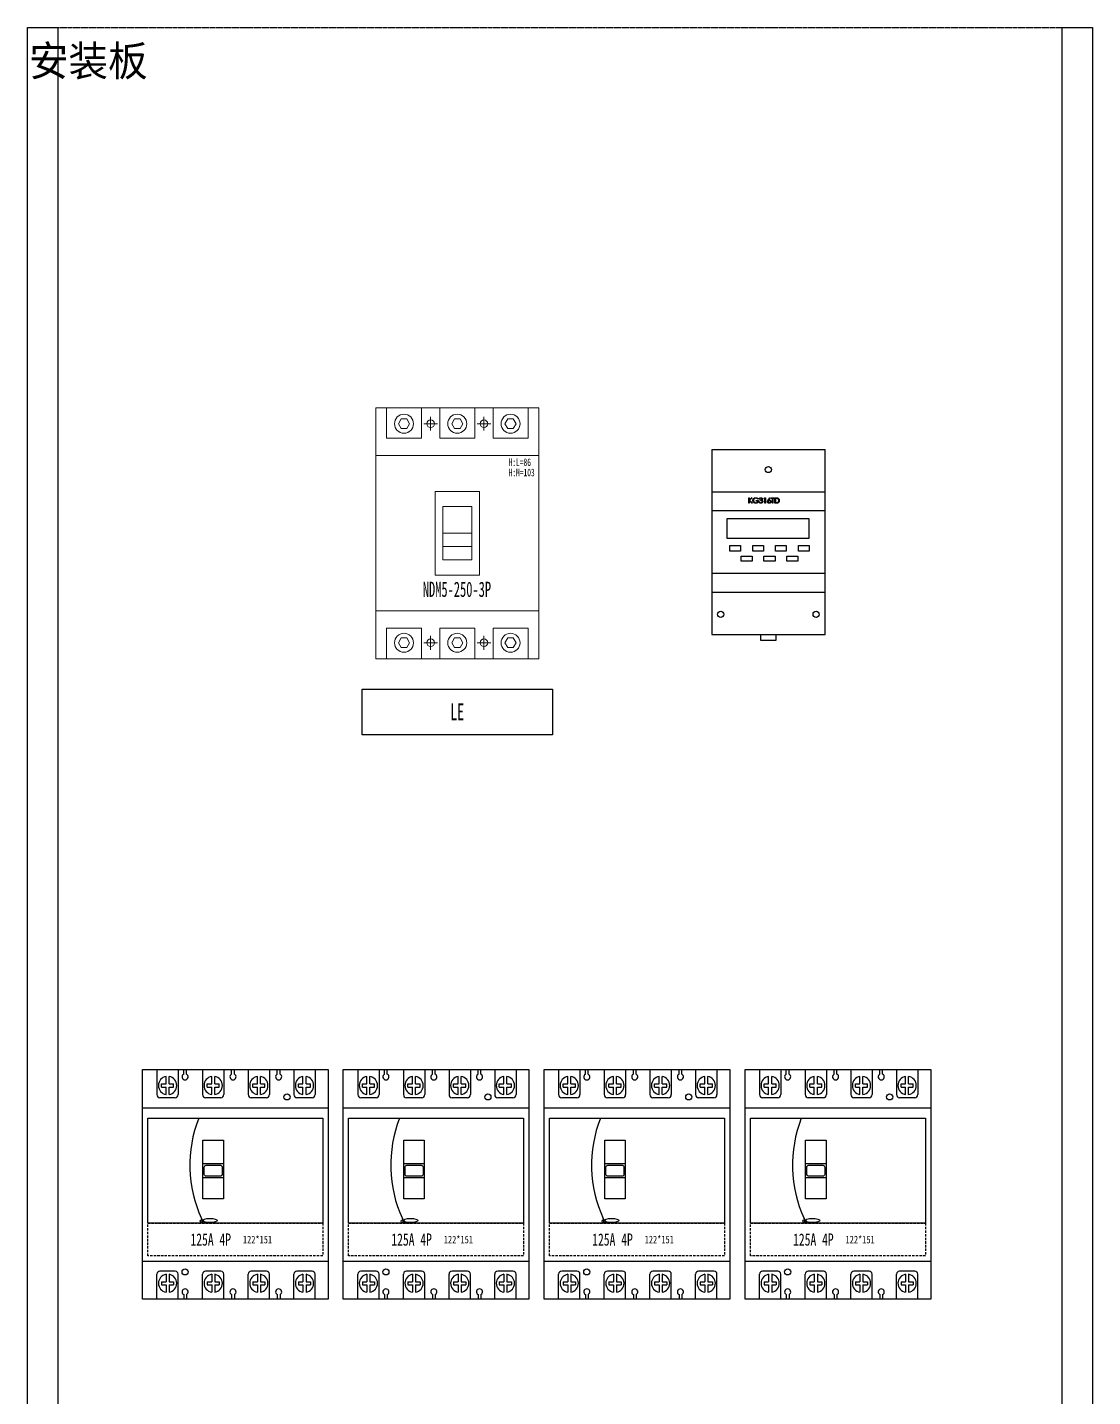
# Model space of a CAD drawing. Extents: x 406098 to 406798, y 372004 to 373804.
# Drawn here: x 406098 to 406798, y 372904 to 373804 of the extents above; entities that cross this region are included whole.
import ezdxf
from ezdxf.enums import TextEntityAlignment as Align

# ---------------------------------------------------------------- set-up
doc = ezdxf.new("R2010")
doc.units = 0
doc.header["$MEASUREMENT"] = 0
for name, pattern in [('DASH', [0.35, 0.25, -0.1]), ('DASHED', [0.75, 0.5, -0.25]), ('HIDDEN2', [4.7625, 3.175, -1.5875])]:
    doc.linetypes.add(name, pattern=pattern)
for name, color, linetype in [('PV-12B8', 7, 'Continuous'), ('元件', 7, 'Continuous'), ('布置图', 30, 'Continuous')]:
    doc.layers.add(name, color=color, linetype=linetype)
doc.layers.add('细线', color=7, linetype='Continuous', lineweight=0)
doc.styles.add('GH-CZC', font='', dxfattribs={"width": 0.7})
doc.styles.add('LEAD', font='', dxfattribs={"width": 0.8})
doc.styles.add('宋', font='', dxfattribs={"width": 0.7})
doc.styles.get('GH-CZC').set_extended_font_data('SimSun')
doc.styles.get('LEAD').set_extended_font_data('SimSun')
doc.styles.get('宋').set_extended_font_data('SimSun')

# ---------------------------------------------------------------- blocks, each defined once
blk = doc.blocks.new('Manufacturer光辉PartName塑壳断路器Series4PShellFrameLimitingCurrentRemarkPartTypeMinCurrent16MaxCurrent125Poles4PMinPower0MaxPower0LibType2DelFlgfalseUpdateDate')
at = {"layer": '元件', "color": 0, "transparency": 33554687}
for p, q in [((-51.5, 75.5), (-51.5, 59)), ((-37.5, 75.5), (-37.5, 59)), ((-33.9, 72.43), (-33.9, 75.5)), ((-32.1, 72.43), (-32.1, 75.5)), ((-21.5, 75.5), (-21.5, 59)), ((-7.5, 75.5), (-7.5, 59)), ((-2.4, 72.43), (-2.4, 75.5)), ((-0.6, 72.43), (-0.6, 75.5)), ((8.5, 75.5), (8.5, 59)), ((22.5, 75.5), (22.5, 59)), ((27.6, 72.43), (27.6, 75.5)), ((29.4, 72.43), (29.4, 75.5)), ((38.5, 75.5), (38.5, 59)), ((52.5, 75.5), (52.5, 59)), ((-48.5, 64), (-48.5, 66)), ((-48.5, 66), (-45.5, 66)), ((-48.5, 64), (-45.5, 64)), ((-45.5, 66), (-45.5, 70.92)), ((-45.5, 59.08), (-45.5, 64)), ((-43.5, 66), (-43.5, 70.92)), ((-43.5, 66), (-40.5, 66)), ((-43.5, 64), (-40.5, 64)), ((-43.5, 59.08), (-43.5, 64)), ((-40.5, 64), (-40.5, 66)), ((-18.5, 66), (-15.5, 66)), ((-18.5, 64), (-18.5, 66)), ((-18.5, 64), (-15.5, 64)), ((-15.5, 66), (-15.5, 70.92)), ((-15.5, 59.08), (-15.5, 64)), ((-13.5, 66), (-13.5, 70.92)), ((-13.5, 66), (-10.5, 66)), ((-13.5, 59.08), (-13.5, 64)), ((-13.5, 64), (-10.5, 64)), ((-10.5, 64), (-10.5, 66)), ((11.5, 64), (11.5, 66)), ((11.5, 66), (14.5, 66)), ((11.5, 64), (14.5, 64)), ((14.5, 66), (14.5, 70.92)), ((14.5, 59.08), (14.5, 64)), ((16.5, 66), (16.5, 70.92)), ((16.5, 66), (19.5, 66)), ((16.5, 64), (19.5, 64)), ((16.5, 59.08), (16.5, 64)), ((19.5, 64), (19.5, 66)), ((41.5, 64), (41.5, 66)), ((41.5, 66), (44.5, 66)), ((41.5, 64), (44.5, 64)), ((44.5, 66), (44.5, 70.92)), ((44.5, 59.08), (44.5, 64)), ((46.5, 66), (46.5, 70.92)), ((46.5, 66), (49.5, 66)), ((46.5, 64), (49.5, 64)), ((46.5, 59.08), (46.5, 64)), ((49.5, 64), (49.5, 66)), ((-39.5, 57), (-49.5, 57)), ((-9.5, 57), (-19.5, 57)), ((20.5, 57), (10.5, 57)), ((50.5, 57), (40.5, 57)), ((-61, 50.39), (61, 50.39)), ((-61, -50.39), (61, -50.39)), ((-51.5, -75.5), (-51.5, -59)), ((-39.5, -57), (-49.5, -57)), ((-45.5, -59.08), (-45.5, -64)), ((-43.5, -59.08), (-43.5, -64)), ((-37.5, -75.5), (-37.5, -59)), ((-21.5, -75.5), (-21.5, -59)), ((-9.5, -57), (-19.5, -57)), ((-15.5, -59.08), (-15.5, -64)), ((-13.5, -59.08), (-13.5, -64)), ((-7.5, -75.5), (-7.5, -59)), ((8.5, -75.5), (8.5, -59)), ((20.5, -57), (10.5, -57)), ((14.5, -59.08), (14.5, -64)), ((16.5, -59.08), (16.5, -64)), ((22.5, -75.5), (22.5, -59)), ((38.5, -75.5), (38.5, -59)), ((50.5, -57), (40.5, -57)), ((44.5, -59.08), (44.5, -64)), ((46.5, -59.08), (46.5, -64)), ((52.5, -75.5), (52.5, -59)), ((-48.5, -64), (-45.5, -64)), ((-48.5, -64), (-48.5, -66)), ((-48.5, -66), (-45.5, -66)), ((-45.5, -66), (-45.5, -70.92)), ((-43.5, -64), (-40.5, -64)), ((-43.5, -66), (-40.5, -66)), ((-43.5, -66), (-43.5, -70.92)), ((-40.5, -64), (-40.5, -66)), ((-18.5, -64), (-18.5, -66)), ((-18.5, -64), (-15.5, -64)), ((-18.5, -66), (-15.5, -66)), ((-15.5, -66), (-15.5, -70.92)), ((-13.5, -64), (-10.5, -64)), ((-13.5, -66), (-13.5, -70.92)), ((-13.5, -66), (-10.5, -66)), ((-10.5, -64), (-10.5, -66)), ((11.5, -64), (14.5, -64)), ((11.5, -64), (11.5, -66)), ((11.5, -66), (14.5, -66)), ((14.5, -66), (14.5, -70.92)), ((16.5, -64), (19.5, -64)), ((16.5, -66), (19.5, -66)), ((16.5, -66), (16.5, -70.92)), ((19.5, -64), (19.5, -66)), ((41.5, -64), (41.5, -66)), ((41.5, -64), (44.5, -64)), ((41.5, -66), (44.5, -66)), ((44.5, -66), (44.5, -70.92)), ((46.5, -64), (49.5, -64)), ((46.5, -66), (46.5, -70.92)), ((46.5, -66), (49.5, -66)), ((49.5, -64), (49.5, -66)), ((-33.9, -72.43), (-33.9, -75.5)), ((-32.1, -72.43), (-32.1, -75.5)), ((-2.4, -72.43), (-2.4, -75.5)), ((-0.6, -72.43), (-0.6, -75.5)), ((27.6, -72.43), (27.6, -75.5)), ((29.4, -72.43), (29.4, -75.5))]:
    blk.add_line(p, q, dxfattribs=at)
for points in [[(-61, -75.5), (-61, 75.5)], [(-61, 75.5), (61, 75.5)], [(61, 75.5), (61, -75.5)], [(61, -75.5), (-61, -75.5)]]:
    blk.add_lwpolyline(points, dxfattribs=at)
for points in [[(-57.5, 43.5), (57.5, 43.5), (57.5, -25.5), (-57.5, -25.5)], [(-21.22, 29.14), (-7.78, 29.14), (-7.78, -9.6), (-21.22, -9.6)], [(-21.22, 13.76), (-7.78, 13.76), (-7.78, 4.24), (-21.22, 4.24)]]:
    blk.add_lwpolyline(points, close=True, dxfattribs=at)
blk.add_lwpolyline([(-19.19, 12.61), (-9.81, 12.61, -0.414214), (-8.61, 11.41), (-8.61, 6.59, -0.414214), (-9.81, 5.39), (-19.19, 5.39, -0.414214), (-20.39, 6.59), (-20.39, 11.41, -0.414214)], format="xyb", close=True, dxfattribs=at)
at = {"layer": '元件', "color": 0, "linetype": 'HIDDEN2', "ltscale": 0.5, "transparency": 33554687}
blk.add_lwpolyline([(-57.5, -25.5), (57.5, -25.5), (57.5, -47), (-57.5, -47)], close=True, dxfattribs=at)
at = {"layer": '元件', "color": 0, "linetype": 'ByBlock', "transparency": 33554687}
for centre in [(34, 57.5), (-33, -57.5)]:
    blk.add_circle(centre, 2, dxfattribs=at)
at = {"layer": '元件', "color": 0, "transparency": 33554687}
blk.add_circle((-21.96, -24.22), 1.02, dxfattribs=at)
for centre, radius, start, end in [((-33, 70.65), 2, 116.839, 63.161), ((-1.5, 70.65), 2, 116.839, 63.161), ((28.5, 70.65), 2, 116.839, 63.161), ((-44.5, 65), 6, 99.59407, 260.40593), ((-44.5, 65), 6, 279.59407, 80.40593), ((-14.5, 65), 6, 99.59407, 260.40593), ((-14.5, 65), 6, 279.59407, 80.40593), ((15.5, 65), 6, 99.59407, 260.40593), ((15.5, 65), 6, 279.59407, 80.40593), ((45.5, 65), 6, 99.59407, 260.40593), ((45.5, 65), 6, 279.59407, 80.40593), ((-49.5, 59), 2, 180, 270), ((-39.5, 59), 2, 270, 0), ((-19.5, 59), 2, 180, 270), ((-9.5, 59), 2, 270, 0), ((10.5, 59), 2, 180, 270), ((20.5, 59), 2, 270, 0), ((40.5, 59), 2, 180, 270), ((50.5, 59), 2, 270, 0), ((54.93, 12.69), 84.78, 158.68595, 204.5341), ((-23.47, -23.79), 1.8, 251.32959, 44.89647), ((-49.5, -59), 2, 90, 180), ((-44.5, -65), 6, 99.59407, 260.40593), ((-44.5, -65), 6, 279.59407, 80.40593), ((-39.5, -59), 2, 0, 90), ((-19.5, -59), 2, 90, 180), ((-14.5, -65), 6, 99.59407, 260.40593), ((-14.5, -65), 6, 279.59407, 80.40593), ((-9.5, -59), 2, 0, 90), ((10.5, -59), 2, 90, 180), ((15.5, -65), 6, 99.59407, 260.40593), ((15.5, -65), 6, 279.59407, 80.40593), ((20.5, -59), 2, 0, 90), ((40.5, -59), 2, 90, 180), ((45.5, -65), 6, 99.59407, 260.40593), ((45.5, -65), 6, 279.59407, 80.40593), ((50.5, -59), 2, 0, 90), ((-33, -70.65), 2, 296.839, 243.161), ((-1.5, -70.65), 2, 296.839, 243.161), ((28.5, -70.65), 2, 296.839, 243.161)]:
    blk.add_arc(centre, radius, start, end, dxfattribs=at)
blk.add_ellipse((-16.79, -23.74), major_axis=(-5, 0), ratio=0.263531, dxfattribs=at)
at = {"layer": '元件', "color": 0, "transparency": 33554687, "width": 0.7}
blk.add_text('125A 4P', height=8, dxfattribs=at).set_placement((-29.45, -36.25), align=Align.MIDDLE_LEFT)
at = {"layer": '元件', "color": 0, "transparency": 33554687, "style": 'GH-CZC', "width": 0.7}
blk.add_text('122*151', height=5, dxfattribs=at).set_placement((14.63, -36.25), align=Align.MIDDLE_CENTER)
blk = doc.blocks.new('Manufacturer正泰电器PartName时控开关SeriesKG316TShellFrame1LimitingCurrentRemarkPartTypeMinCurrent0MaxCurrent0PolesMinPower0MaxPower0LibType3DelFlgfalseUpdateDate2023-01-0100000')
for p, q in [((-37.25, 62.75), (37.25, 62.75)), ((-37.25, -58.75), (37.25, -58.75))]:
    blk.add_line(p, q)
for points in [[(-27.14, 17.43), (26.48, 17.43), (26.48, 4.36), (-27.14, 4.36)], [(-25.28, -0.35), (-18.23, -0.35), (-18.23, -3.99), (-25.28, -3.99)], [(-17.97, -7.42), (-10.63, -7.42), (-10.63, -10.54), (-17.97, -10.54)], [(-10.28, -0.35), (-3.23, -0.35), (-3.23, -3.99), (-10.28, -3.99)], [(-2.97, -7.42), (4.37, -7.42), (4.37, -10.54), (-2.97, -10.54)], [(4.72, -0.35), (11.77, -0.35), (11.77, -3.99), (4.72, -3.99)], [(12.03, -7.42), (19.37, -7.42), (19.37, -10.54), (12.03, -10.54)], [(19.72, -0.35), (26.77, -0.35), (26.77, -3.99), (19.72, -3.99)], [(-5, -58.75), (5, -58.75), (5, -62.75), (-5, -62.75)]]:
    blk.add_lwpolyline(points, close=True)
for centre in [(0, 49.55), (-31.35, -45.55), (31.35, -45.55)]:
    blk.add_circle(centre, 2)
at = {"layer": 'PV-12B8'}
for p, q in [((-37.25, 62.75), (-37.25, 35)), ((37.25, 35), (37.25, 62.75)), ((-37.25, 35), (37.25, 35)), ((-37.25, 35), (-37.25, 22.5)), ((-12.85, 27.52), (-12.85, 31.02)), ((-12.85, 31.02), (-12.53, 31.02)), ((-12.53, 27.52), (-12.85, 27.52)), ((-12.53, 31.02), (-12.53, 29.69)), ((-12.53, 29.69), (-11.07, 31.02)), ((-10.91, 27.52), (-12.53, 29.21)), ((-12.53, 29.21), (-12.53, 27.52)), ((-10.63, 31.02), (-12.35, 29.45)), ((-12.35, 29.45), (-10.49, 27.52)), ((-11.07, 31.02), (-10.63, 31.02)), ((-10.49, 27.52), (-10.91, 27.52)), ((-7.96, 28.87), (-7.96, 29.23)), ((-7.96, 29.23), (-6.48, 29.23)), ((-6.79, 28.87), (-7.96, 28.87)), ((-6.7, 30.43), (-6.97, 30.17)), ((-6.07, 28.47), (-5.76, 28.47)), ((-5.62, 30.22), (-5.94, 30.22)), ((-5.09, 29.27), (-5.09, 29.63)), ((-2.84, 30.67), (-2.64, 31.02)), ((-2.3, 30.67), (-2.84, 30.67)), ((-2.64, 31.02), (-1.99, 31.02)), ((-2.3, 27.52), (-2.3, 30.67)), ((-1.99, 27.52), (-2.3, 27.52)), ((-1.99, 31.02), (-1.99, 27.52)), ((-0.12, 29.52), (0.93, 31.11)), ((1.17, 30.92), (0.24, 29.51)), ((0.93, 31.11), (1.17, 30.92)), ((1.91, 31.02), (3.75, 31.02)), ((1.91, 30.67), (1.91, 31.02)), ((2.68, 30.67), (1.91, 30.67)), ((2.68, 27.52), (2.68, 30.67)), ((2.99, 27.52), (2.68, 27.52)), ((3.75, 30.67), (2.99, 30.67)), ((2.99, 30.67), (2.99, 27.52)), ((3.75, 31.02), (3.75, 30.67)), ((4.29, 27.52), (4.29, 31.02)), ((4.29, 31.02), (5, 31.02)), ((5.38, 27.52), (4.29, 27.52)), ((4.61, 30.67), (4.61, 27.88)), ((4.85, 30.67), (4.61, 30.67)), ((4.61, 27.88), (5.01, 27.88)), ((37.25, 22.5), (37.25, 35)), ((37.25, 22.5), (-37.25, 22.5)), ((-37.25, 22.5), (-37.25, -18.5)), ((37.25, -18.5), (37.25, 22.5)), ((-37.25, -18.5), (37.25, -18.5)), ((-37.25, -18.5), (-37.25, -31)), ((37.25, -31), (37.25, -18.5)), ((-37.25, -31), (37.25, -31)), ((-37.25, -31), (-37.25, -58.75)), ((37.25, -58.75), (37.25, -31))]:
    blk.add_line(p, q, dxfattribs=at)
for points, knots in [([(-10.16, 29.28), (-10.16, 29.32), (-10.15, 29.4), (-10.14, 29.52), (-10.12, 29.64), (-10.1, 29.76), (-10.06, 29.87), (-10.02, 29.98), (-9.97, 30.1), (-9.91, 30.2), (-9.85, 30.31), (-9.78, 30.41), (-9.7, 30.5), (-9.62, 30.59), (-9.53, 30.67), (-9.44, 30.74), (-9.34, 30.81), (-9.24, 30.87), (-9.13, 30.93), (-9.02, 30.98), (-8.9, 31.02), (-8.78, 31.06), (-8.66, 31.08), (-8.53, 31.1), (-8.41, 31.11), (-8.32, 31.11), (-8.27, 31.11)], [0, 0, 0, 0, 0.042039, 0.083544, 0.124643, 0.165303, 0.206171, 0.246971, 0.288329, 0.329987, 0.371797, 0.412738, 0.453459, 0.494001, 0.534381, 0.574952, 0.615892, 0.65725, 0.699007, 0.740486, 0.782325, 0.824567, 0.867041, 0.9105, 0.954619, 1, 1, 1, 1]), ([(-9.73, 28.1), (-9.76, 28.14), (-9.83, 28.22), (-9.92, 28.36), (-9.99, 28.5), (-10.05, 28.65), (-10.1, 28.8), (-10.13, 28.95), (-10.15, 29.11), (-10.15, 29.22), (-10.16, 29.28)], [0, 0, 0, 0, 0.127896, 0.253668, 0.376738, 0.499344, 0.621999, 0.745699, 0.871345, 1, 1, 1, 1]), ([(-8.28, 30.76), (-8.32, 30.75), (-8.39, 30.75), (-8.49, 30.74), (-8.59, 30.73), (-8.68, 30.71), (-8.78, 30.68), (-8.88, 30.64), (-8.97, 30.6), (-9.06, 30.56), (-9.15, 30.51), (-9.24, 30.45), (-9.32, 30.39), (-9.39, 30.32), (-9.46, 30.25), (-9.53, 30.18), (-9.59, 30.1), (-9.64, 30.01), (-9.69, 29.93), (-9.73, 29.84), (-9.76, 29.75), (-9.79, 29.66), (-9.81, 29.57), (-9.83, 29.48), (-9.84, 29.38), (-9.84, 29.32), (-9.84, 29.29)], [0, 0, 0, 0, 0.042841, 0.085571, 0.127719, 0.170068, 0.212787, 0.255482, 0.298877, 0.342861, 0.386528, 0.429532, 0.471886, 0.513729, 0.555082, 0.596535, 0.63812, 0.679822, 0.721331, 0.761888, 0.802199, 0.841806, 0.88106, 0.920633, 0.960101, 1, 1, 1, 1]), ([(-9.84, 29.29), (-9.84, 29.26), (-9.84, 29.19), (-9.83, 29.1), (-9.81, 29), (-9.79, 28.91), (-9.76, 28.82), (-9.72, 28.72), (-9.68, 28.63), (-9.62, 28.55), (-9.57, 28.46), (-9.51, 28.38), (-9.44, 28.3), (-9.37, 28.23), (-9.29, 28.17), (-9.2, 28.1), (-9.12, 28.05), (-9.02, 27.99), (-8.93, 27.95), (-8.83, 27.91), (-8.73, 27.87), (-8.62, 27.84), (-8.51, 27.82), (-8.41, 27.81), (-8.3, 27.8), (-8.22, 27.79), (-8.18, 27.79)], [0, 0, 0, 0, 0.038994, 0.077882, 0.116652, 0.155416, 0.194618, 0.234261, 0.274547, 0.315667, 0.35702, 0.398083, 0.439098, 0.479833, 0.521274, 0.562841, 0.605292, 0.648409, 0.691727, 0.735149, 0.778369, 0.821661, 0.865524, 0.909731, 0.954523, 1, 1, 1, 1]), ([(-8.21, 27.43), (-8.25, 27.44), (-8.33, 27.44), (-8.44, 27.44), (-8.55, 27.46), (-8.66, 27.48), (-8.77, 27.5), (-8.87, 27.53), (-8.97, 27.56), (-9.07, 27.6), (-9.16, 27.64), (-9.25, 27.69), (-9.34, 27.75), (-9.42, 27.81), (-9.5, 27.87), (-9.58, 27.94), (-9.66, 28.02), (-9.7, 28.07), (-9.73, 28.1)], [0, 0, 0, 0, 0.0692365, 0.1365567, 0.2020942, 0.2664643, 0.3297688, 0.391879, 0.4532706, 0.5141147, 0.5743895, 0.6341417, 0.6939233, 0.7541522, 0.8144702, 0.8756606, 0.937348, 1, 1, 1, 1]), ([(-6.97, 30.17), (-7.02, 30.22), (-7.11, 30.31), (-7.27, 30.43), (-7.44, 30.53), (-7.61, 30.61), (-7.78, 30.67), (-7.95, 30.72), (-8.12, 30.75), (-8.23, 30.75), (-8.28, 30.76)], [0, 0, 0, 0, 0.136144, 0.269043, 0.398517, 0.5271, 0.652283, 0.77168, 0.887495, 1, 1, 1, 1]), ([(-8.27, 31.11), (-8.24, 31.11), (-8.17, 31.11), (-8.06, 31.1), (-7.95, 31.09), (-7.85, 31.07), (-7.75, 31.05), (-7.65, 31.02), (-7.55, 30.99), (-7.45, 30.95), (-7.35, 30.91), (-7.26, 30.86), (-7.16, 30.8), (-7.07, 30.74), (-6.98, 30.67), (-6.88, 30.59), (-6.79, 30.51), (-6.73, 30.46), (-6.7, 30.43)], [0, 0, 0, 0, 0.061617, 0.122179, 0.182216, 0.241864, 0.30096, 0.359969, 0.419033, 0.478069, 0.537993, 0.59896, 0.661321, 0.725248, 0.79122, 0.858746, 0.928318, 1, 1, 1, 1]), ([(-6.48, 29.23), (-6.48, 29.16), (-6.48, 29.03), (-6.5, 28.84), (-6.54, 28.66), (-6.59, 28.49), (-6.66, 28.33), (-6.74, 28.18), (-6.84, 28.05), (-6.95, 27.92), (-7.07, 27.8), (-7.2, 27.71), (-7.35, 27.62), (-7.5, 27.55), (-7.66, 27.5), (-7.84, 27.46), (-8.02, 27.44), (-8.15, 27.44), (-8.21, 27.43)], [0, 0, 0, 0, 0.071272, 0.139493, 0.204635, 0.267406, 0.328446, 0.388397, 0.447734, 0.507392, 0.566768, 0.625478, 0.684067, 0.743248, 0.804033, 0.866499, 0.931723, 1, 1, 1, 1]), ([(-8.18, 27.79), (-8.14, 27.79), (-8.05, 27.8), (-7.92, 27.81), (-7.79, 27.83), (-7.67, 27.87), (-7.56, 27.91), (-7.45, 27.96), (-7.34, 28.02), (-7.24, 28.09), (-7.15, 28.17), (-7.07, 28.25), (-7, 28.34), (-6.94, 28.44), (-6.89, 28.54), (-6.84, 28.64), (-6.81, 28.75), (-6.8, 28.83), (-6.79, 28.87)], [0, 0, 0, 0, 0.07063, 0.138694, 0.204918, 0.269441, 0.332636, 0.395302, 0.457764, 0.520657, 0.582852, 0.643315, 0.70258, 0.760908, 0.81949, 0.878269, 0.938491, 1, 1, 1, 1]), ([(-4.9, 27.43), (-4.94, 27.44), (-5.02, 27.44), (-5.12, 27.45), (-5.23, 27.47), (-5.33, 27.5), (-5.42, 27.54), (-5.51, 27.58), (-5.59, 27.63), (-5.67, 27.7), (-5.75, 27.77), (-5.81, 27.84), (-5.87, 27.93), (-5.93, 28.02), (-5.97, 28.12), (-6.01, 28.23), (-6.05, 28.35), (-6.06, 28.43), (-6.07, 28.47)], [0, 0, 0, 0, 0.065541, 0.128963, 0.190377, 0.250092, 0.308548, 0.366398, 0.424542, 0.48317, 0.542243, 0.601739, 0.662506, 0.724856, 0.789128, 0.856346, 0.926295, 1, 1, 1, 1]), ([(-5.94, 30.22), (-5.93, 30.25), (-5.91, 30.32), (-5.88, 30.42), (-5.84, 30.51), (-5.79, 30.6), (-5.75, 30.68), (-5.69, 30.75), (-5.63, 30.82), (-5.56, 30.88), (-5.49, 30.94), (-5.41, 30.98), (-5.33, 31.02), (-5.25, 31.06), (-5.17, 31.08), (-5.08, 31.1), (-4.99, 31.11), (-4.93, 31.11), (-4.9, 31.11)], [0, 0, 0, 0, 0.072625, 0.141977, 0.208985, 0.273957, 0.336889, 0.398745, 0.460116, 0.520825, 0.580994, 0.640152, 0.698622, 0.757271, 0.816427, 0.876254, 0.937165, 1, 1, 1, 1]), ([(-5.76, 28.47), (-5.75, 28.44), (-5.73, 28.39), (-5.71, 28.31), (-5.68, 28.24), (-5.64, 28.18), (-5.61, 28.12), (-5.57, 28.07), (-5.53, 28.02), (-5.5, 28), (-5.48, 27.98)], [0, 0, 0, 0, 0.14977, 0.291316, 0.425966, 0.55216, 0.671527, 0.786122, 0.895325, 1, 1, 1, 1]), ([(-4.89, 30.76), (-4.93, 30.75), (-5.01, 30.75), (-5.12, 30.73), (-5.23, 30.69), (-5.31, 30.64), (-5.36, 30.6), (-5.41, 30.56), (-5.45, 30.52), (-5.49, 30.47), (-5.52, 30.41), (-5.56, 30.35), (-5.59, 30.29), (-5.61, 30.24), (-5.62, 30.22)], [0, 0, 0, 0, 0.122712, 0.239685, 0.351816, 0.463766, 0.520818, 0.579448, 0.640604, 0.705298, 0.773634, 0.844669, 0.920057, 1, 1, 1, 1]), ([(-5.48, 27.98), (-5.46, 27.97), (-5.43, 27.94), (-5.36, 27.9), (-5.29, 27.87), (-5.22, 27.84), (-5.15, 27.82), (-5.07, 27.8), (-4.99, 27.8), (-4.93, 27.79), (-4.9, 27.79)], [0, 0, 0, 0, 0.118271, 0.236178, 0.355663, 0.475904, 0.600127, 0.728608, 0.861313, 1, 1, 1, 1]), ([(-5.09, 29.63), (-5.04, 29.63), (-4.96, 29.64), (-4.83, 29.65), (-4.71, 29.68), (-4.6, 29.71), (-4.5, 29.76), (-4.42, 29.81), (-4.34, 29.86), (-4.29, 29.92), (-4.24, 29.99), (-4.21, 30.06), (-4.19, 30.13), (-4.19, 30.18), (-4.19, 30.21)], [0, 0, 0, 0, 0.110166, 0.215787, 0.318027, 0.417574, 0.51165, 0.596162, 0.672935, 0.74367, 0.810677, 0.874059, 0.936696, 1, 1, 1, 1]), ([(-4.01, 28.53), (-4.01, 28.57), (-4.01, 28.63), (-4.04, 28.73), (-4.07, 28.82), (-4.13, 28.91), (-4.19, 28.99), (-4.27, 29.06), (-4.36, 29.12), (-4.44, 29.16), (-4.51, 29.19), (-4.57, 29.21), (-4.64, 29.22), (-4.72, 29.24), (-4.8, 29.25), (-4.89, 29.26), (-4.98, 29.27), (-5.05, 29.27), (-5.09, 29.27)], [0, 0, 0, 0, 0.0669092, 0.1334854, 0.2010351, 0.2712343, 0.34288, 0.4138361, 0.4859766, 0.5602296, 0.5998842, 0.6440548, 0.6918919, 0.7446875, 0.8014918, 0.8628577, 0.9293284, 1, 1, 1, 1]), ([(-4.9, 31.11), (-4.85, 31.11), (-4.76, 31.11), (-4.63, 31.09), (-4.5, 31.05), (-4.38, 30.99), (-4.26, 30.92), (-4.16, 30.84), (-4.08, 30.75), (-4, 30.65), (-3.95, 30.54), (-3.9, 30.43), (-3.88, 30.32), (-3.88, 30.24), (-3.87, 30.21)], [0, 0, 0, 0, 0.0902542, 0.1785398, 0.266093, 0.354631, 0.4418862, 0.5257469, 0.6081136, 0.6901973, 0.7708215, 0.8483262, 0.9240117, 1, 1, 1, 1]), ([(-3.69, 28.56), (-3.7, 28.52), (-3.7, 28.42), (-3.73, 28.27), (-3.78, 28.13), (-3.85, 28), (-3.94, 27.87), (-4.04, 27.76), (-4.16, 27.66), (-4.29, 27.58), (-4.43, 27.51), (-4.58, 27.47), (-4.74, 27.44), (-4.85, 27.44), (-4.9, 27.43)], [0, 0, 0, 0, 0.079648, 0.158922, 0.239619, 0.322609, 0.406035, 0.487602, 0.569685, 0.653036, 0.737436, 0.822478, 0.909748, 1, 1, 1, 1]), ([(-4.9, 27.79), (-4.87, 27.79), (-4.8, 27.8), (-4.71, 27.81), (-4.62, 27.82), (-4.54, 27.85), (-4.46, 27.88), (-4.38, 27.92), (-4.32, 27.96), (-4.25, 28.01), (-4.2, 28.07), (-4.15, 28.13), (-4.1, 28.19), (-4.07, 28.25), (-4.04, 28.32), (-4.02, 28.39), (-4.01, 28.46), (-4.01, 28.51), (-4.01, 28.53)], [0, 0, 0, 0, 0.076072, 0.148752, 0.218403, 0.28576, 0.350598, 0.414964, 0.478069, 0.541761, 0.60435, 0.664075, 0.721464, 0.777587, 0.832644, 0.887844, 0.94346, 1, 1, 1, 1]), ([(-4.19, 30.21), (-4.19, 30.22), (-4.19, 30.26), (-4.2, 30.31), (-4.21, 30.37), (-4.24, 30.42), (-4.27, 30.46), (-4.3, 30.51), (-4.34, 30.55), (-4.39, 30.59), (-4.44, 30.63), (-4.49, 30.66), (-4.55, 30.69), (-4.61, 30.72), (-4.68, 30.73), (-4.75, 30.75), (-4.82, 30.75), (-4.87, 30.75), (-4.89, 30.76)], [0, 0, 0, 0, 0.055275, 0.109966, 0.163247, 0.218076, 0.273301, 0.330909, 0.390995, 0.454176, 0.518862, 0.583311, 0.648517, 0.715031, 0.782502, 0.852323, 0.924928, 1, 1, 1, 1]), ([(-3.87, 30.21), (-3.87, 30.17), (-3.88, 30.1), (-3.9, 29.99), (-3.93, 29.89), (-3.97, 29.8), (-4.03, 29.71), (-4.1, 29.63), (-4.19, 29.55), (-4.25, 29.51), (-4.28, 29.48)], [0, 0, 0, 0, 0.128068, 0.250608, 0.37063, 0.490072, 0.610375, 0.734313, 0.863217, 1, 1, 1, 1]), ([(-4.28, 29.48), (-4.25, 29.47), (-4.17, 29.43), (-4.07, 29.36), (-3.98, 29.28), (-3.93, 29.22), (-3.9, 29.19)], [0, 0, 0, 0, 0.25388, 0.503009, 0.750291, 1, 1, 1, 1]), ([(-3.9, 29.19), (-3.89, 29.16), (-3.85, 29.12), (-3.81, 29.04), (-3.77, 28.97), (-3.74, 28.89), (-3.72, 28.81), (-3.71, 28.73), (-3.7, 28.65), (-3.69, 28.59), (-3.69, 28.56)], [0, 0, 0, 0, 0.1281355, 0.2541727, 0.3781116, 0.5017123, 0.6239863, 0.7470956, 0.8728746, 1, 1, 1, 1]), ([(-0.51, 28.5), (-0.51, 28.54), (-0.5, 28.61), (-0.49, 28.72), (-0.46, 28.84), (-0.43, 28.93), (-0.4, 29.01), (-0.37, 29.08), (-0.34, 29.14), (-0.3, 29.21), (-0.26, 29.28), (-0.22, 29.36), (-0.17, 29.44), (-0.13, 29.49), (-0.12, 29.52)], [0, 0, 0, 0, 0.097818, 0.199726, 0.305276, 0.415811, 0.474472, 0.537274, 0.603657, 0.674299, 0.749834, 0.828598, 0.912378, 1, 1, 1, 1]), ([(0.55, 27.43), (0.5, 27.44), (0.41, 27.44), (0.27, 27.47), (0.14, 27.51), (0.02, 27.57), (-0.1, 27.65), (-0.2, 27.74), (-0.29, 27.84), (-0.37, 27.96), (-0.43, 28.09), (-0.48, 28.22), (-0.5, 28.36), (-0.51, 28.45), (-0.51, 28.5)], [0, 0, 0, 0, 0.084335, 0.167052, 0.249566, 0.33274, 0.415915, 0.497828, 0.580373, 0.6646, 0.749467, 0.83251, 0.915639, 1, 1, 1, 1]), ([(0.54, 29.18), (0.51, 29.18), (0.46, 29.18), (0.39, 29.17), (0.31, 29.16), (0.24, 29.14), (0.18, 29.11), (0.12, 29.07), (0.06, 29.03), (0.01, 28.98), (-0.04, 28.93), (-0.08, 28.88), (-0.12, 28.82), (-0.14, 28.76), (-0.17, 28.69), (-0.18, 28.63), (-0.19, 28.56), (-0.19, 28.51), (-0.19, 28.49)], [0, 0, 0, 0, 0.070599, 0.137901, 0.203196, 0.26679, 0.329106, 0.390654, 0.452653, 0.515748, 0.577926, 0.63893, 0.698351, 0.757296, 0.816394, 0.876267, 0.936817, 1, 1, 1, 1]), ([(-0.19, 28.49), (-0.19, 28.46), (-0.19, 28.42), (-0.18, 28.35), (-0.16, 28.28), (-0.14, 28.22), (-0.11, 28.16), (-0.07, 28.1), (-0.02, 28.05), (0.03, 28), (0.09, 27.95), (0.15, 27.91), (0.21, 27.87), (0.28, 27.84), (0.34, 27.82), (0.42, 27.81), (0.49, 27.8), (0.54, 27.79), (0.57, 27.79)], [0, 0, 0, 0, 0.0618417, 0.1212624, 0.1807459, 0.2392309, 0.2983076, 0.3581828, 0.4203592, 0.4847924, 0.5499385, 0.6137183, 0.6766807, 0.7391542, 0.8021997, 0.8667402, 0.9320497, 1, 1, 1, 1]), ([(0.24, 29.51), (0.31, 29.52), (0.43, 29.54), (0.55, 29.54), (0.61, 29.54)], [0, 0, 0, 0, 0.512659, 1, 1, 1, 1]), ([(1.33, 28.49), (1.33, 28.51), (1.33, 28.56), (1.32, 28.63), (1.3, 28.69), (1.28, 28.76), (1.24, 28.82), (1.2, 28.88), (1.15, 28.93), (1.1, 28.98), (1.04, 29.03), (0.98, 29.07), (0.91, 29.11), (0.85, 29.14), (0.77, 29.16), (0.7, 29.17), (0.62, 29.18), (0.57, 29.18), (0.54, 29.18)], [0, 0, 0, 0, 0.061138, 0.119994, 0.178225, 0.236256, 0.294929, 0.354716, 0.41673, 0.480664, 0.545832, 0.609758, 0.672971, 0.736017, 0.799839, 0.864775, 0.931088, 1, 1, 1, 1]), ([(1.65, 28.51), (1.64, 28.46), (1.64, 28.36), (1.61, 28.22), (1.57, 28.09), (1.51, 27.96), (1.43, 27.85), (1.34, 27.74), (1.23, 27.65), (1.11, 27.58), (0.98, 27.51), (0.84, 27.47), (0.7, 27.44), (0.6, 27.44), (0.55, 27.43)], [0, 0, 0, 0, 0.085948, 0.169125, 0.250399, 0.33229, 0.413364, 0.494172, 0.576022, 0.660757, 0.745783, 0.830044, 0.914028, 1, 1, 1, 1]), ([(0.57, 27.79), (0.59, 27.79), (0.65, 27.8), (0.72, 27.81), (0.79, 27.82), (0.86, 27.84), (0.93, 27.87), (0.99, 27.91), (1.05, 27.95), (1.11, 28), (1.16, 28.05), (1.21, 28.1), (1.24, 28.16), (1.28, 28.22), (1.3, 28.28), (1.32, 28.35), (1.33, 28.42), (1.33, 28.46), (1.33, 28.49)], [0, 0, 0, 0, 0.067962, 0.133283, 0.197835, 0.260892, 0.323377, 0.38635, 0.449638, 0.514795, 0.57924, 0.641814, 0.701359, 0.760727, 0.819222, 0.878716, 0.938147, 1, 1, 1, 1]), ([(0.61, 29.54), (0.64, 29.54), (0.71, 29.54), (0.82, 29.53), (0.91, 29.5), (1.01, 29.47), (1.1, 29.43), (1.19, 29.38), (1.27, 29.31), (1.34, 29.25), (1.41, 29.17), (1.48, 29.09), (1.53, 29), (1.57, 28.91), (1.6, 28.82), (1.63, 28.72), (1.64, 28.61), (1.64, 28.54), (1.65, 28.51)], [0, 0, 0, 0, 0.065231, 0.128405, 0.190067, 0.250943, 0.311546, 0.372863, 0.435024, 0.499072, 0.563091, 0.62551, 0.68668, 0.747283, 0.808563, 0.870742, 0.934341, 1, 1, 1, 1]), ([(5.93, 30.57), (5.9, 30.58), (5.84, 30.59), (5.74, 30.61), (5.62, 30.63), (5.49, 30.64), (5.35, 30.65), (5.2, 30.66), (5.03, 30.67), (4.91, 30.67), (4.85, 30.67)], [0, 0, 0, 0, 0.084319, 0.179285, 0.286583, 0.405111, 0.535593, 0.67819, 0.832976, 1, 1, 1, 1]), ([(5, 31.02), (5.06, 31.02), (5.18, 31.02), (5.35, 31.02), (5.51, 31.01), (5.66, 30.99), (5.79, 30.98), (5.91, 30.96), (6.01, 30.93), (6.08, 30.91), (6.11, 30.9)], [0, 0, 0, 0, 0.164289, 0.317406, 0.458844, 0.589367, 0.707831, 0.81577, 0.91288, 1, 1, 1, 1]), ([(5.01, 27.88), (5.07, 27.88), (5.18, 27.88), (5.34, 27.89), (5.48, 27.9), (5.62, 27.9), (5.73, 27.92), (5.84, 27.93), (5.93, 27.95), (5.98, 27.97), (6.01, 27.97)], [0, 0, 0, 0, 0.171901, 0.330628, 0.475549, 0.606746, 0.725024, 0.829742, 0.921323, 1, 1, 1, 1]), ([(7.16, 29.23), (7.16, 29.19), (7.16, 29.1), (7.15, 28.98), (7.14, 28.85), (7.11, 28.74), (7.08, 28.62), (7.04, 28.51), (7, 28.41), (6.94, 28.3), (6.89, 28.21), (6.83, 28.12), (6.76, 28.03), (6.69, 27.96), (6.62, 27.89), (6.54, 27.82), (6.46, 27.76), (6.37, 27.71), (6.27, 27.67), (6.17, 27.63), (6.06, 27.6), (5.94, 27.57), (5.81, 27.55), (5.68, 27.54), (5.53, 27.53), (5.43, 27.53), (5.38, 27.52)], [0, 0, 0, 0, 0.0460807, 0.0908068, 0.1342953, 0.1770244, 0.2188227, 0.2602441, 0.3010799, 0.3416139, 0.3815834, 0.4201196, 0.4580746, 0.4947385, 0.5311946, 0.5669337, 0.6027127, 0.6383266, 0.6748532, 0.7134674, 0.7544418, 0.7978154, 0.8439895, 0.8930716, 0.9449633, 1, 1, 1, 1]), ([(6.85, 29.23), (6.85, 29.27), (6.85, 29.35), (6.84, 29.47), (6.82, 29.58), (6.79, 29.69), (6.76, 29.8), (6.71, 29.9), (6.67, 29.99), (6.61, 30.08), (6.54, 30.17), (6.47, 30.25), (6.4, 30.32), (6.32, 30.38), (6.23, 30.44), (6.13, 30.49), (6.03, 30.53), (5.96, 30.56), (5.93, 30.57)], [0, 0, 0, 0, 0.0701512, 0.1378126, 0.2032262, 0.2671741, 0.330024, 0.3917943, 0.4530844, 0.5143339, 0.575, 0.6348655, 0.6941163, 0.7534416, 0.8131258, 0.8740797, 0.936007, 1, 1, 1, 1]), ([(6.01, 27.97), (6.04, 27.98), (6.1, 28.01), (6.2, 28.05), (6.28, 28.09), (6.36, 28.15), (6.43, 28.21), (6.5, 28.28), (6.57, 28.35), (6.63, 28.43), (6.68, 28.51), (6.73, 28.6), (6.76, 28.69), (6.8, 28.79), (6.82, 28.9), (6.84, 29), (6.85, 29.12), (6.85, 29.19), (6.85, 29.23)], [0, 0, 0, 0, 0.0624145, 0.1233382, 0.1831245, 0.241783, 0.3005789, 0.3596801, 0.4188816, 0.4795307, 0.5408505, 0.6023034, 0.6644632, 0.7278057, 0.7928948, 0.8596723, 0.9284644, 1, 1, 1, 1]), ([(6.11, 30.9), (6.15, 30.88), (6.23, 30.85), (6.34, 30.79), (6.45, 30.73), (6.55, 30.66), (6.65, 30.57), (6.73, 30.48), (6.81, 30.39), (6.89, 30.28), (6.95, 30.17), (7.01, 30.05), (7.06, 29.93), (7.1, 29.8), (7.13, 29.66), (7.15, 29.52), (7.16, 29.38), (7.16, 29.28), (7.16, 29.23)], [0, 0, 0, 0, 0.061545, 0.121694, 0.181155, 0.239875, 0.298702, 0.357647, 0.417605, 0.478494, 0.540407, 0.602345, 0.665004, 0.728559, 0.793651, 0.860534, 0.929236, 1, 1, 1, 1])]:
    blk.add_open_spline(points, degree=3, knots=knots, dxfattribs=at)
blk = doc.blocks.new('Manufacturer光辉PartName塑壳断路器Series250ShellFrameLimitingCurrentRemarkPartTypeMinCurrent100MaxCurrent250Poles3PMinPower0MaxPower0LibType2DelFlgfalseUpdateDate')
at = {"layer": '细线'}
for p, q in [((-22.03, 72), (-12.97, 72)), ((-17.5, 76.53), (-17.5, 67.47)), ((12.97, 72), (22.03, 72)), ((17.5, 76.53), (17.5, 67.47)), ((-22.03, -72), (-12.97, -72)), ((-17.5, -76.53), (-17.5, -67.47)), ((12.97, -72), (22.03, -72)), ((17.5, -76.53), (17.5, -67.47))]:
    blk.add_line(p, q, dxfattribs=at)
for points in [[(-53.5, 82.5), (53.5, 82.5), (53.5, -82.5), (-53.5, -82.5)], [(-46.5, 62.5), (-23.5, 62.5), (-23.5, 82.5), (-46.5, 82.5)], [(-11.5, 62.5), (11.5, 62.5), (11.5, 82.5), (-11.5, 82.5)], [(23.5, 62.5), (46.5, 62.5), (46.5, 82.5), (23.5, 82.5)], [(-53.5, -51), (53.5, -51), (53.5, 51), (-53.5, 51)], [(-14.5, -27.5), (14.5, -27.5), (14.5, 27.5), (-14.5, 27.5)], [(-9.5, -17.5), (9.5, -17.5), (9.5, 17.5), (-9.5, 17.5)], [(-9.5, 0), (9.5, 0), (9.5, -17.5), (-9.5, -17.5)], [(-9.5, 0), (9.5, 0), (9.5, -8.75), (-9.5, -8.75)], [(-46.5, -62.5), (-23.5, -62.5), (-23.5, -82.5), (-46.5, -82.5)], [(-11.5, -62.5), (11.5, -62.5), (11.5, -82.5), (-11.5, -82.5)], [(23.5, -62.5), (46.5, -62.5), (46.5, -82.5), (23.5, -82.5)]]:
    blk.add_lwpolyline(points, close=True, dxfattribs=at)
at = {"layer": '细线', "color": 7}
for points in [[(-31.35, 72), (-33.17, 75.17), (-36.83, 75.17), (-38.65, 72), (-36.83, 68.83), (-33.17, 68.83)], [(3.65, 72), (1.83, 75.17), (-1.83, 75.17), (-3.65, 72), (-1.83, 68.83), (1.83, 68.83)], [(38.65, 72), (36.83, 75.17), (33.17, 75.17), (31.35, 72), (33.17, 68.83), (36.83, 68.83)], [(-31.35, -72), (-33.17, -75.17), (-36.83, -75.17), (-38.65, -72), (-36.83, -68.83), (-33.17, -68.83)], [(3.65, -72), (1.83, -75.17), (-1.83, -75.17), (-3.65, -72), (-1.83, -68.83), (1.83, -68.83)], [(38.65, -72), (36.83, -75.17), (33.17, -75.17), (31.35, -72), (33.17, -68.83), (36.83, -68.83)]]:
    blk.add_lwpolyline(points, close=True, dxfattribs=at)
for centre in [(-35, 72), (0, 72), (35, 72), (-35, -72), (0, -72), (35, -72)]:
    blk.add_circle(centre, 6.24, dxfattribs=at)
at = {"layer": '细线'}
for centre in [(-17.5, 72), (17.5, 72), (-17.5, -72), (17.5, -72)]:
    blk.add_circle(centre, 2.5, dxfattribs=at)
at = {"layer": '细线', "color": 7, "attachment_point": 1, "style": '宋'}
for s, insert, char_height, width in [('\\pxql;{\\fFangSong_GB2312|b0|i0|c134|p49;\\W0.6;H:L=86}', (33.73, 49.19), 5, 16.7991), ('\\pxql;{\\fFangSong_GB2312|b0|i0|c134|p49;\\W0.6;H:M=103}', (33.73, 42.45), 5, 16.7991), ('\\pxql;{\\fFangSong_GB2312|b0|i0|c134|p49;\\W0.6;NDM5-250-3P}', (-22.68, -31.84), 10, 49.2649)]:
    blk.add_mtext(s, dxfattribs=dict(at, insert=insert, char_height=char_height, width=width))
blk = doc.blocks.new('Manufacturer光辉PartName剩余电流互感器Series一体式ShellFrame250LimitingCurrentRemarkPartTypeMinCurrent16MaxCurrent250PolesMinPower0MaxPower0LibType2DelFlgfalseUpdateDate')
at = {"color": 0, "transparency": 33554687}
blk.add_lwpolyline([(-62.5, 15), (62.5, 15), (62.5, -15), (-62.5, -15)], close=True, dxfattribs=at)
at = {"layer": '元件', "linetype": 'DASH', "transparency": 33554687, "style": 'LEAD', "width": 0.6}
blk.add_text('LE', height=11, dxfattribs=at).set_placement((0, -5.38), align=Align.CENTER)

msp = doc.modelspace()

# ---------------------------------------------------------------- linework, layer by layer
at = {"color": 2}
for points in [[(406097.74, 373804.38), (406117.74, 373804.38), (406117.74, 372004.38), (406097.74, 372004.38)], [(406777.74, 373804.38), (406797.74, 373804.38), (406797.74, 372004.38), (406777.74, 372004.38)]]:
    msp.add_lwpolyline(points, close=True, dxfattribs=at)
at = {"layer": '布置图', "linetype": 'DASHED'}
msp.add_lwpolyline([(406097.74, 373804.38), (406797.74, 373804.38), (406797.74, 372004.38), (406097.74, 372004.38)], close=True, dxfattribs=at)

# ---------------------------------------------------------------- block references
for name, p in [('Manufacturer光辉PartName塑壳断路器Series250ShellFrameLimitingCurrentRemarkPartTypeMinCurrent100MaxCurrent250Poles3PMinPower0MaxPower0LibType2DelFlgfalseUpdateDate', (406380.24, 373471.88)), ('Manufacturer正泰电器PartName时控开关SeriesKG316TShellFrame1LimitingCurrentRemarkPartTypeMinCurrent0MaxCurrent0PolesMinPower0MaxPower0LibType3DelFlgfalseUpdateDate2023-01-0100000', (406584.67, 373464.15)), ('Manufacturer光辉PartName剩余电流互感器Series一体式ShellFrame250LimitingCurrentRemarkPartTypeMinCurrent16MaxCurrent250PolesMinPower0MaxPower0LibType2DelFlgfalseUpdateDate', (406380.24, 373354.38)), ('Manufacturer光辉PartName塑壳断路器Series4PShellFrameLimitingCurrentRemarkPartTypeMinCurrent16MaxCurrent125Poles4PMinPower0MaxPower0LibType2DelFlgfalseUpdateDate', (406234.35, 373043.88)), ('Manufacturer光辉PartName塑壳断路器Series4PShellFrameLimitingCurrentRemarkPartTypeMinCurrent16MaxCurrent125Poles4PMinPower0MaxPower0LibType2DelFlgfalseUpdateDate', (406366.35, 373043.88)), ('Manufacturer光辉PartName塑壳断路器Series4PShellFrameLimitingCurrentRemarkPartTypeMinCurrent16MaxCurrent125Poles4PMinPower0MaxPower0LibType2DelFlgfalseUpdateDate', (406498.35, 373043.88)), ('Manufacturer光辉PartName塑壳断路器Series4PShellFrameLimitingCurrentRemarkPartTypeMinCurrent16MaxCurrent125Poles4PMinPower0MaxPower0LibType2DelFlgfalseUpdateDate', (406630.35, 373043.88))]:
    msp.add_blockref(name, p)

# ---------------------------------------------------------------- texts
at = {"color": 0}
msp.add_text('安装板', height=20, dxfattribs=at).set_placement((406098.74, 373782.38), align=Align.MIDDLE_LEFT)

doc.saveas('drawing.dxf')
